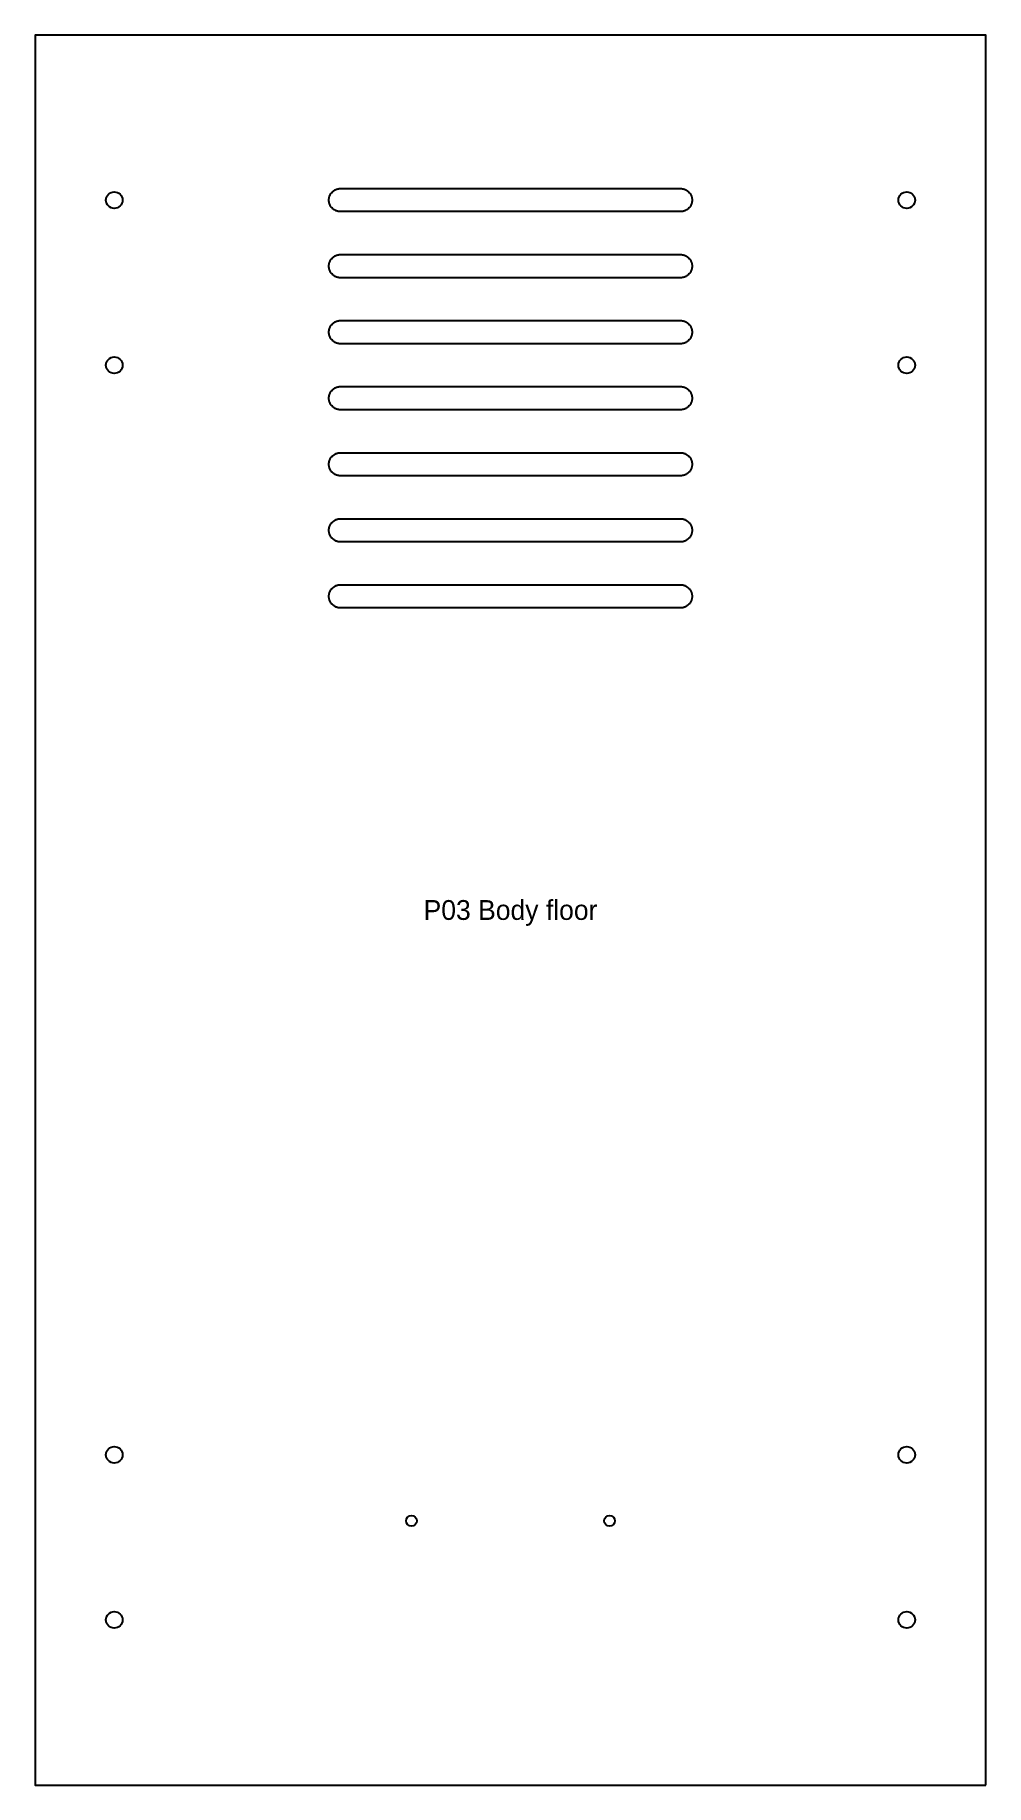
# Model space of a CAD drawing. Header units: millimetres. Extents: x 0 to 576, y 0 to 1060.
import ezdxf
from ezdxf.enums import TextEntityAlignment as Align

# ---------------------------------------------------------------- set-up
doc = ezdxf.new("R2010")
doc.units = ezdxf.units.MM
for name, color, linetype in [('CUT_INSIDE', 5, 'Continuous'), ('CUT_OUTSIDE', 1, 'Continuous'), ('DRILL', 3, 'Continuous'), ('NOTES', 7, 'Continuous')]:
    doc.layers.add(name, color=color, linetype=linetype)

msp = doc.modelspace()

# ---------------------------------------------------------------- linework, layer by layer
at = {"layer": 'CUT_INSIDE'}
for points in [[(185, 953), (184.7, 953), (184.3, 953), (184, 953.1), (183.6, 953.1), (183.3, 953.2), (183, 953.3), (182.6, 953.4), (182.3, 953.5), (182, 953.7), (181.7, 953.8), (181.4, 954), (181.1, 954.2), (180.8, 954.4), (180.6, 954.6), (180.3, 954.8), (180.1, 955.1), (179.8, 955.3), (179.6, 955.6), (179.4, 955.8), (179.2, 956.1), (179, 956.4), (178.8, 956.7), (178.7, 957), (178.5, 957.3), (178.4, 957.6), (178.3, 958), (178.2, 958.3), (178.1, 958.6), (178.1, 959), (178, 959.3), (178, 959.7), (178, 960), (178, 960.3), (178, 960.7), (178.1, 961), (178.1, 961.4), (178.2, 961.7), (178.3, 962), (178.4, 962.4), (178.5, 962.7), (178.7, 963), (178.8, 963.3), (179, 963.6), (179.2, 963.9), (179.4, 964.2), (179.6, 964.4), (179.8, 964.7), (180.1, 964.9), (180.3, 965.2), (180.6, 965.4), (180.8, 965.6), (181.1, 965.8), (181.4, 966), (181.7, 966.2), (182, 966.3), (182.3, 966.5), (182.6, 966.6), (183, 966.7), (183.3, 966.8), (183.6, 966.9), (184, 966.9), (184.3, 967), (184.7, 967), (185, 967), (391, 967), (391.3, 967), (391.7, 967), (392, 966.9), (392.4, 966.9), (392.7, 966.8), (393, 966.7), (393.4, 966.6), (393.7, 966.5), (394, 966.3), (394.3, 966.2), (394.6, 966), (394.9, 965.8), (395.2, 965.6), (395.4, 965.4), (395.7, 965.2), (395.9, 964.9), (396.2, 964.7), (396.4, 964.4), (396.6, 964.2), (396.8, 963.9), (397, 963.6), (397.2, 963.3), (397.3, 963), (397.5, 962.7), (397.6, 962.4), (397.7, 962), (397.8, 961.7), (397.9, 961.4), (397.9, 961), (398, 960.7), (398, 960.3), (398, 960), (398, 959.7), (398, 959.3), (397.9, 959), (397.9, 958.6), (397.8, 958.3), (397.7, 958), (397.6, 957.6), (397.5, 957.3), (397.3, 957), (397.2, 956.7), (397, 956.4), (396.8, 956.1), (396.6, 955.8), (396.4, 955.6), (396.2, 955.3), (395.9, 955.1), (395.7, 954.8), (395.4, 954.6), (395.2, 954.4), (394.9, 954.2), (394.6, 954), (394.3, 953.8), (394, 953.7), (393.7, 953.5), (393.4, 953.4), (393, 953.3), (392.7, 953.2), (392.4, 953.1), (392, 953.1), (391.7, 953), (391.3, 953), (391, 953), (185, 953)], [(185, 913), (184.7, 913), (184.3, 913), (184, 913.1), (183.6, 913.1), (183.3, 913.2), (183, 913.3), (182.6, 913.4), (182.3, 913.5), (182, 913.7), (181.7, 913.8), (181.4, 914), (181.1, 914.2), (180.8, 914.4), (180.6, 914.6), (180.3, 914.8), (180.1, 915.1), (179.8, 915.3), (179.6, 915.6), (179.4, 915.8), (179.2, 916.1), (179, 916.4), (178.8, 916.7), (178.7, 917), (178.5, 917.3), (178.4, 917.6), (178.3, 918), (178.2, 918.3), (178.1, 918.6), (178.1, 919), (178, 919.3), (178, 919.7), (178, 920), (178, 920.3), (178, 920.7), (178.1, 921), (178.1, 921.4), (178.2, 921.7), (178.3, 922), (178.4, 922.4), (178.5, 922.7), (178.7, 923), (178.8, 923.3), (179, 923.6), (179.2, 923.9), (179.4, 924.2), (179.6, 924.4), (179.8, 924.7), (180.1, 924.9), (180.3, 925.2), (180.6, 925.4), (180.8, 925.6), (181.1, 925.8), (181.4, 926), (181.7, 926.2), (182, 926.3), (182.3, 926.5), (182.6, 926.6), (183, 926.7), (183.3, 926.8), (183.6, 926.9), (184, 926.9), (184.3, 927), (184.7, 927), (185, 927), (391, 927), (391.3, 927), (391.7, 927), (392, 926.9), (392.4, 926.9), (392.7, 926.8), (393, 926.7), (393.4, 926.6), (393.7, 926.5), (394, 926.3), (394.3, 926.2), (394.6, 926), (394.9, 925.8), (395.2, 925.6), (395.4, 925.4), (395.7, 925.2), (395.9, 924.9), (396.2, 924.7), (396.4, 924.4), (396.6, 924.2), (396.8, 923.9), (397, 923.6), (397.2, 923.3), (397.3, 923), (397.5, 922.7), (397.6, 922.4), (397.7, 922), (397.8, 921.7), (397.9, 921.4), (397.9, 921), (398, 920.7), (398, 920.3), (398, 920), (398, 919.7), (398, 919.3), (397.9, 919), (397.9, 918.6), (397.8, 918.3), (397.7, 918), (397.6, 917.6), (397.5, 917.3), (397.3, 917), (397.2, 916.7), (397, 916.4), (396.8, 916.1), (396.6, 915.8), (396.4, 915.6), (396.2, 915.3), (395.9, 915.1), (395.7, 914.8), (395.4, 914.6), (395.2, 914.4), (394.9, 914.2), (394.6, 914), (394.3, 913.8), (394, 913.7), (393.7, 913.5), (393.4, 913.4), (393, 913.3), (392.7, 913.2), (392.4, 913.1), (392, 913.1), (391.7, 913), (391.3, 913), (391, 913), (185, 913)], [(185, 873), (184.7, 873), (184.3, 873), (184, 873.1), (183.6, 873.1), (183.3, 873.2), (183, 873.3), (182.6, 873.4), (182.3, 873.5), (182, 873.7), (181.7, 873.8), (181.4, 874), (181.1, 874.2), (180.8, 874.4), (180.6, 874.6), (180.3, 874.8), (180.1, 875.1), (179.8, 875.3), (179.6, 875.6), (179.4, 875.8), (179.2, 876.1), (179, 876.4), (178.8, 876.7), (178.7, 877), (178.5, 877.3), (178.4, 877.6), (178.3, 878), (178.2, 878.3), (178.1, 878.6), (178.1, 879), (178, 879.3), (178, 879.7), (178, 880), (178, 880.3), (178, 880.7), (178.1, 881), (178.1, 881.4), (178.2, 881.7), (178.3, 882), (178.4, 882.4), (178.5, 882.7), (178.7, 883), (178.8, 883.3), (179, 883.6), (179.2, 883.9), (179.4, 884.2), (179.6, 884.4), (179.8, 884.7), (180.1, 884.9), (180.3, 885.2), (180.6, 885.4), (180.8, 885.6), (181.1, 885.8), (181.4, 886), (181.7, 886.2), (182, 886.3), (182.3, 886.5), (182.6, 886.6), (183, 886.7), (183.3, 886.8), (183.6, 886.9), (184, 886.9), (184.3, 887), (184.7, 887), (185, 887), (391, 887), (391.3, 887), (391.7, 887), (392, 886.9), (392.4, 886.9), (392.7, 886.8), (393, 886.7), (393.4, 886.6), (393.7, 886.5), (394, 886.3), (394.3, 886.2), (394.6, 886), (394.9, 885.8), (395.2, 885.6), (395.4, 885.4), (395.7, 885.2), (395.9, 884.9), (396.2, 884.7), (396.4, 884.4), (396.6, 884.2), (396.8, 883.9), (397, 883.6), (397.2, 883.3), (397.3, 883), (397.5, 882.7), (397.6, 882.4), (397.7, 882), (397.8, 881.7), (397.9, 881.4), (397.9, 881), (398, 880.7), (398, 880.3), (398, 880), (398, 879.7), (398, 879.3), (397.9, 879), (397.9, 878.6), (397.8, 878.3), (397.7, 878), (397.6, 877.6), (397.5, 877.3), (397.3, 877), (397.2, 876.7), (397, 876.4), (396.8, 876.1), (396.6, 875.8), (396.4, 875.6), (396.2, 875.3), (395.9, 875.1), (395.7, 874.8), (395.4, 874.6), (395.2, 874.4), (394.9, 874.2), (394.6, 874), (394.3, 873.8), (394, 873.7), (393.7, 873.5), (393.4, 873.4), (393, 873.3), (392.7, 873.2), (392.4, 873.1), (392, 873.1), (391.7, 873), (391.3, 873), (391, 873), (185, 873)], [(185, 833), (184.7, 833), (184.3, 833), (184, 833.1), (183.6, 833.1), (183.3, 833.2), (183, 833.3), (182.6, 833.4), (182.3, 833.5), (182, 833.7), (181.7, 833.8), (181.4, 834), (181.1, 834.2), (180.8, 834.4), (180.6, 834.6), (180.3, 834.8), (180.1, 835.1), (179.8, 835.3), (179.6, 835.6), (179.4, 835.8), (179.2, 836.1), (179, 836.4), (178.8, 836.7), (178.7, 837), (178.5, 837.3), (178.4, 837.6), (178.3, 838), (178.2, 838.3), (178.1, 838.6), (178.1, 839), (178, 839.3), (178, 839.7), (178, 840), (178, 840.3), (178, 840.7), (178.1, 841), (178.1, 841.4), (178.2, 841.7), (178.3, 842), (178.4, 842.4), (178.5, 842.7), (178.7, 843), (178.8, 843.3), (179, 843.6), (179.2, 843.9), (179.4, 844.2), (179.6, 844.4), (179.8, 844.7), (180.1, 844.9), (180.3, 845.2), (180.6, 845.4), (180.8, 845.6), (181.1, 845.8), (181.4, 846), (181.7, 846.2), (182, 846.3), (182.3, 846.5), (182.6, 846.6), (183, 846.7), (183.3, 846.8), (183.6, 846.9), (184, 846.9), (184.3, 847), (184.7, 847), (185, 847), (391, 847), (391.3, 847), (391.7, 847), (392, 846.9), (392.4, 846.9), (392.7, 846.8), (393, 846.7), (393.4, 846.6), (393.7, 846.5), (394, 846.3), (394.3, 846.2), (394.6, 846), (394.9, 845.8), (395.2, 845.6), (395.4, 845.4), (395.7, 845.2), (395.9, 844.9), (396.2, 844.7), (396.4, 844.4), (396.6, 844.2), (396.8, 843.9), (397, 843.6), (397.2, 843.3), (397.3, 843), (397.5, 842.7), (397.6, 842.4), (397.7, 842), (397.8, 841.7), (397.9, 841.4), (397.9, 841), (398, 840.7), (398, 840.3), (398, 840), (398, 839.7), (398, 839.3), (397.9, 839), (397.9, 838.6), (397.8, 838.3), (397.7, 838), (397.6, 837.6), (397.5, 837.3), (397.3, 837), (397.2, 836.7), (397, 836.4), (396.8, 836.1), (396.6, 835.8), (396.4, 835.6), (396.2, 835.3), (395.9, 835.1), (395.7, 834.8), (395.4, 834.6), (395.2, 834.4), (394.9, 834.2), (394.6, 834), (394.3, 833.8), (394, 833.7), (393.7, 833.5), (393.4, 833.4), (393, 833.3), (392.7, 833.2), (392.4, 833.1), (392, 833.1), (391.7, 833), (391.3, 833), (391, 833), (185, 833)], [(185, 793), (184.7, 793), (184.3, 793), (184, 793.1), (183.6, 793.1), (183.3, 793.2), (183, 793.3), (182.6, 793.4), (182.3, 793.5), (182, 793.7), (181.7, 793.8), (181.4, 794), (181.1, 794.2), (180.8, 794.4), (180.6, 794.6), (180.3, 794.8), (180.1, 795.1), (179.8, 795.3), (179.6, 795.6), (179.4, 795.8), (179.2, 796.1), (179, 796.4), (178.8, 796.7), (178.7, 797), (178.5, 797.3), (178.4, 797.6), (178.3, 798), (178.2, 798.3), (178.1, 798.6), (178.1, 799), (178, 799.3), (178, 799.7), (178, 800), (178, 800.3), (178, 800.7), (178.1, 801), (178.1, 801.4), (178.2, 801.7), (178.3, 802), (178.4, 802.4), (178.5, 802.7), (178.7, 803), (178.8, 803.3), (179, 803.6), (179.2, 803.9), (179.4, 804.2), (179.6, 804.4), (179.8, 804.7), (180.1, 804.9), (180.3, 805.2), (180.6, 805.4), (180.8, 805.6), (181.1, 805.8), (181.4, 806), (181.7, 806.2), (182, 806.3), (182.3, 806.5), (182.6, 806.6), (183, 806.7), (183.3, 806.8), (183.6, 806.9), (184, 806.9), (184.3, 807), (184.7, 807), (185, 807), (391, 807), (391.3, 807), (391.7, 807), (392, 806.9), (392.4, 806.9), (392.7, 806.8), (393, 806.7), (393.4, 806.6), (393.7, 806.5), (394, 806.3), (394.3, 806.2), (394.6, 806), (394.9, 805.8), (395.2, 805.6), (395.4, 805.4), (395.7, 805.2), (395.9, 804.9), (396.2, 804.7), (396.4, 804.4), (396.6, 804.2), (396.8, 803.9), (397, 803.6), (397.2, 803.3), (397.3, 803), (397.5, 802.7), (397.6, 802.4), (397.7, 802), (397.8, 801.7), (397.9, 801.4), (397.9, 801), (398, 800.7), (398, 800.3), (398, 800), (398, 799.7), (398, 799.3), (397.9, 799), (397.9, 798.6), (397.8, 798.3), (397.7, 798), (397.6, 797.6), (397.5, 797.3), (397.3, 797), (397.2, 796.7), (397, 796.4), (396.8, 796.1), (396.6, 795.8), (396.4, 795.6), (396.2, 795.3), (395.9, 795.1), (395.7, 794.8), (395.4, 794.6), (395.2, 794.4), (394.9, 794.2), (394.6, 794), (394.3, 793.8), (394, 793.7), (393.7, 793.5), (393.4, 793.4), (393, 793.3), (392.7, 793.2), (392.4, 793.1), (392, 793.1), (391.7, 793), (391.3, 793), (391, 793), (185, 793)], [(185, 753), (184.7, 753), (184.3, 753), (184, 753.1), (183.6, 753.1), (183.3, 753.2), (183, 753.3), (182.6, 753.4), (182.3, 753.5), (182, 753.7), (181.7, 753.8), (181.4, 754), (181.1, 754.2), (180.8, 754.4), (180.6, 754.6), (180.3, 754.8), (180.1, 755.1), (179.8, 755.3), (179.6, 755.6), (179.4, 755.8), (179.2, 756.1), (179, 756.4), (178.8, 756.7), (178.7, 757), (178.5, 757.3), (178.4, 757.6), (178.3, 758), (178.2, 758.3), (178.1, 758.6), (178.1, 759), (178, 759.3), (178, 759.7), (178, 760), (178, 760.3), (178, 760.7), (178.1, 761), (178.1, 761.4), (178.2, 761.7), (178.3, 762), (178.4, 762.4), (178.5, 762.7), (178.7, 763), (178.8, 763.3), (179, 763.6), (179.2, 763.9), (179.4, 764.2), (179.6, 764.4), (179.8, 764.7), (180.1, 764.9), (180.3, 765.2), (180.6, 765.4), (180.8, 765.6), (181.1, 765.8), (181.4, 766), (181.7, 766.2), (182, 766.3), (182.3, 766.5), (182.6, 766.6), (183, 766.7), (183.3, 766.8), (183.6, 766.9), (184, 766.9), (184.3, 767), (184.7, 767), (185, 767), (391, 767), (391.3, 767), (391.7, 767), (392, 766.9), (392.4, 766.9), (392.7, 766.8), (393, 766.7), (393.4, 766.6), (393.7, 766.5), (394, 766.3), (394.3, 766.2), (394.6, 766), (394.9, 765.8), (395.2, 765.6), (395.4, 765.4), (395.7, 765.2), (395.9, 764.9), (396.2, 764.7), (396.4, 764.4), (396.6, 764.2), (396.8, 763.9), (397, 763.6), (397.2, 763.3), (397.3, 763), (397.5, 762.7), (397.6, 762.4), (397.7, 762), (397.8, 761.7), (397.9, 761.4), (397.9, 761), (398, 760.7), (398, 760.3), (398, 760), (398, 759.7), (398, 759.3), (397.9, 759), (397.9, 758.6), (397.8, 758.3), (397.7, 758), (397.6, 757.6), (397.5, 757.3), (397.3, 757), (397.2, 756.7), (397, 756.4), (396.8, 756.1), (396.6, 755.8), (396.4, 755.6), (396.2, 755.3), (395.9, 755.1), (395.7, 754.8), (395.4, 754.6), (395.2, 754.4), (394.9, 754.2), (394.6, 754), (394.3, 753.8), (394, 753.7), (393.7, 753.5), (393.4, 753.4), (393, 753.3), (392.7, 753.2), (392.4, 753.1), (392, 753.1), (391.7, 753), (391.3, 753), (391, 753), (185, 753)], [(185, 713), (184.7, 713), (184.3, 713), (184, 713.1), (183.6, 713.1), (183.3, 713.2), (183, 713.3), (182.6, 713.4), (182.3, 713.5), (182, 713.7), (181.7, 713.8), (181.4, 714), (181.1, 714.2), (180.8, 714.4), (180.6, 714.6), (180.3, 714.8), (180.1, 715.1), (179.8, 715.3), (179.6, 715.6), (179.4, 715.8), (179.2, 716.1), (179, 716.4), (178.8, 716.7), (178.7, 717), (178.5, 717.3), (178.4, 717.6), (178.3, 718), (178.2, 718.3), (178.1, 718.6), (178.1, 719), (178, 719.3), (178, 719.7), (178, 720), (178, 720.3), (178, 720.7), (178.1, 721), (178.1, 721.4), (178.2, 721.7), (178.3, 722), (178.4, 722.4), (178.5, 722.7), (178.7, 723), (178.8, 723.3), (179, 723.6), (179.2, 723.9), (179.4, 724.2), (179.6, 724.4), (179.8, 724.7), (180.1, 724.9), (180.3, 725.2), (180.6, 725.4), (180.8, 725.6), (181.1, 725.8), (181.4, 726), (181.7, 726.2), (182, 726.3), (182.3, 726.5), (182.6, 726.6), (183, 726.7), (183.3, 726.8), (183.6, 726.9), (184, 726.9), (184.3, 727), (184.7, 727), (185, 727), (391, 727), (391.3, 727), (391.7, 727), (392, 726.9), (392.4, 726.9), (392.7, 726.8), (393, 726.7), (393.4, 726.6), (393.7, 726.5), (394, 726.3), (394.3, 726.2), (394.6, 726), (394.9, 725.8), (395.2, 725.6), (395.4, 725.4), (395.7, 725.2), (395.9, 724.9), (396.2, 724.7), (396.4, 724.4), (396.6, 724.2), (396.8, 723.9), (397, 723.6), (397.2, 723.3), (397.3, 723), (397.5, 722.7), (397.6, 722.4), (397.7, 722), (397.8, 721.7), (397.9, 721.4), (397.9, 721), (398, 720.7), (398, 720.3), (398, 720), (398, 719.7), (398, 719.3), (397.9, 719), (397.9, 718.6), (397.8, 718.3), (397.7, 718), (397.6, 717.6), (397.5, 717.3), (397.3, 717), (397.2, 716.7), (397, 716.4), (396.8, 716.1), (396.6, 715.8), (396.4, 715.6), (396.2, 715.3), (395.9, 715.1), (395.7, 714.8), (395.4, 714.6), (395.2, 714.4), (394.9, 714.2), (394.6, 714), (394.3, 713.8), (394, 713.7), (393.7, 713.5), (393.4, 713.4), (393, 713.3), (392.7, 713.2), (392.4, 713.1), (392, 713.1), (391.7, 713), (391.3, 713), (391, 713), (185, 713)]]:
    msp.add_lwpolyline(points, close=True, dxfattribs=at)
at = {"layer": 'CUT_OUTSIDE'}
msp.add_lwpolyline([(576, 0), (576, 1060), (0, 1060), (0, 0), (576, 0)], close=True, dxfattribs=at)
at = {"layer": 'DRILL'}
for centre, radius in [((48, 960), 5), ((528, 960), 5), ((48, 860), 5), ((528, 860), 5), ((48, 200), 5), ((528, 200), 5), ((228, 160), 3.25), ((348, 160), 3.25), ((48, 100), 5), ((528, 100), 5)]:
    msp.add_circle(centre, radius, dxfattribs=at)

# ---------------------------------------------------------------- texts
at = {"layer": 'NOTES'}
msp.add_text('P03 Body floor', height=12, dxfattribs=at).set_placement((288, 530), align=Align.MIDDLE_CENTER)

doc.saveas('drawing.dxf')
